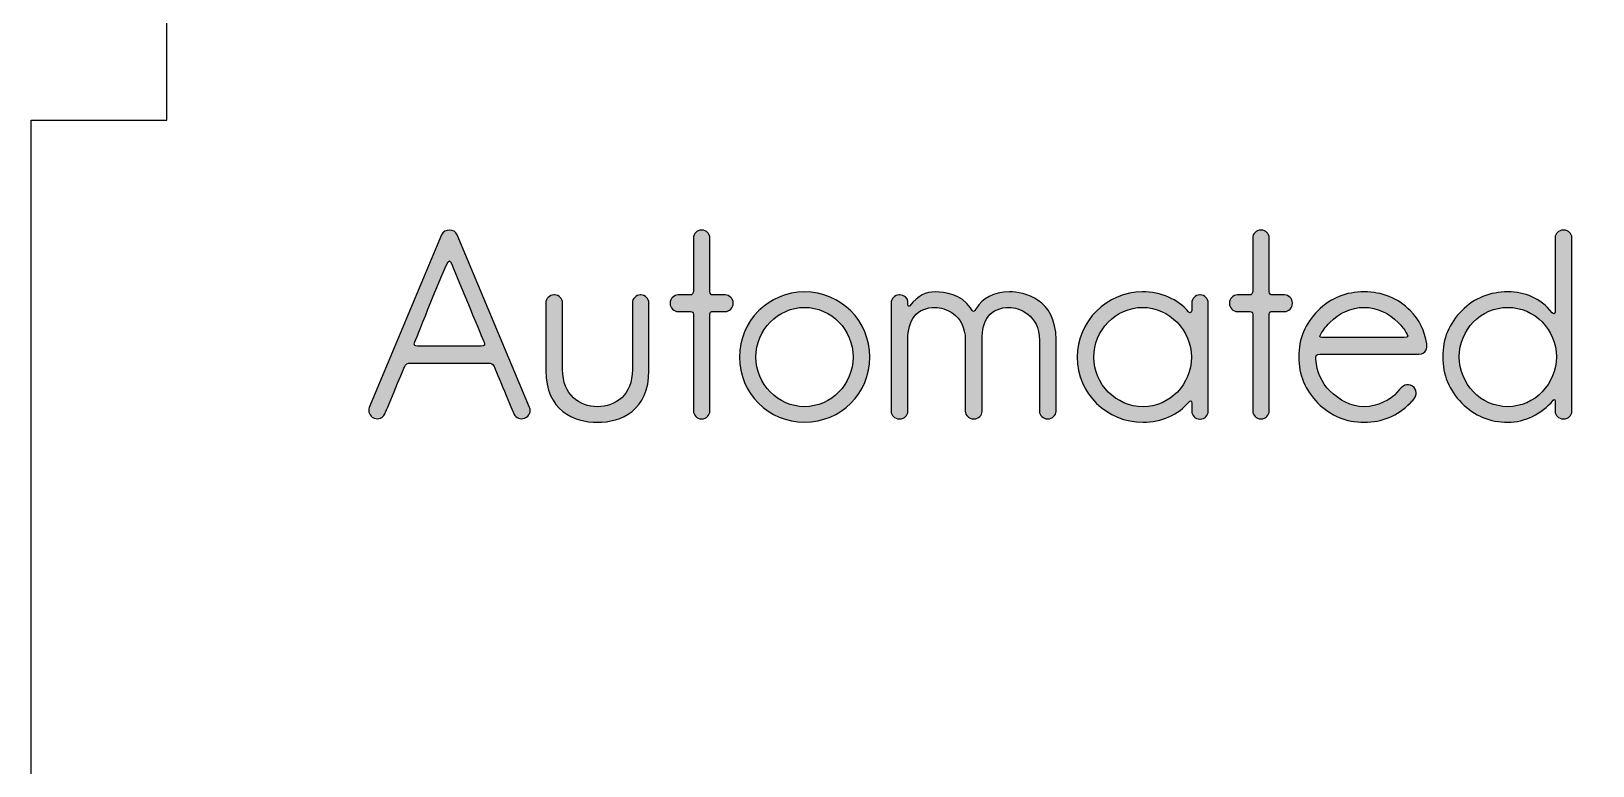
# Model space of a CAD drawing. Extents: x -743 to 1142, y -1188 to 1589.
# Drawn here: x -743 to -547.3, y 431.5 to 523.5 of the extents above; entities that cross this region are included whole.
import ezdxf

# ---------------------------------------------------------------- set-up
doc = ezdxf.new("R2010")
doc.units = 0
doc.header["$MEASUREMENT"] = 0
doc.layers.add('LAYER_1', color=7, linetype='CONTINUOUS')

# ---------------------------------------------------------------- blocks, each defined once
blk = doc.blocks.new('BLOCK_2')
at = {"layer": 'LAYER_1', "color": 7}
blk.add_lwpolyline([(-275.3, 200.5), (-360.34, 200.5), (-360.34, 217.51), (-445.38, 217.51), (-445.38, 200.5), (-530.42, 200.5), (-530.42, 217.51), (-636.72, 217.51), (-636.72, 200.5), (-743.02, 200.5), (-743.02, 313.88), (-726.01, 313.88), (-726.01, 427.27), (-743.02, 427.27), (-743.02, 512.31), (-726.01, 512.31), (-726.01, 597.35), (-743.02, 597.35), (-743.02, 682.39)], dxfattribs=at)
blk = doc.blocks.new('BLOCK_21')
at = {"layer": 'LAYER_1'}
h = blk.add_hatch(color=1, dxfattribs=at)
h.dxf.hatch_style = 2
edge = h.paths.add_edge_path()
edge.add_spline(control_points=[(-680.56, 476.33), (-680.33, 475.84), (-680.59, 475.23), (-681.11, 475.03), (-681.11, 475.03), (-681.18, 475), (-681.18, 475), (-681.7, 474.78), (-682.28, 475.03), (-682.51, 475.52), (-682.51, 475.52), (-684.87, 481.19), (-685, 481.48), (-685.13, 481.77), (-685.39, 481.9), (-685.78, 481.9), (-687.92, 481.9), (-695.14, 481.9), (-695.46, 481.9), (-695.85, 481.9), (-696.08, 481.77), (-696.24, 481.38), (-696.4, 481), (-698.7, 475.52), (-698.7, 475.52), (-698.93, 475.03), (-699.51, 474.78), (-700.03, 475), (-700.03, 475), (-700.1, 475.03), (-700.1, 475.03), (-700.61, 475.23), (-700.84, 475.84), (-700.65, 476.33), (-700.65, 476.33), (-691.58, 497.94), (-691.58, 497.94), (-691.41, 498.36), (-690.99, 498.55), (-690.6, 498.55), (-690.18, 498.55), (-689.79, 498.36), (-689.63, 497.94), (-689.63, 497.94), (-680.56, 476.33), (-680.56, 476.33)], knot_values=[0, 0, 0, 0, 1, 1, 1, 2, 2, 2, 3, 3, 3, 4, 4, 4, 5, 5, 5, 6, 6, 6, 7, 7, 7, 8, 8, 8, 9, 9, 9, 10, 10, 10, 11, 11, 11, 12, 12, 12, 13, 13, 13, 14, 14, 14, 15, 15, 15, 15], degree=3, periodic=1)
edge = h.paths.add_edge_path()
edge.add_spline(control_points=[(-694.59, 484.01), (-692.77, 484.01), (-687.04, 484.01), (-686.62, 484.01), (-686.17, 484.01), (-686.1, 484.14), (-686.26, 484.53), (-686.43, 484.85), (-689.41, 492.11), (-690.31, 494.28), (-690.54, 494.83), (-690.67, 494.83), (-690.93, 494.28), (-691.93, 492.11), (-694.88, 484.66), (-694.98, 484.43), (-695.07, 484.14), (-694.94, 484.01), (-694.59, 484.01)], knot_values=[0, 0, 0, 0, 1, 1, 1, 2, 2, 2, 3, 3, 3, 4, 4, 4, 5, 5, 5, 6, 6, 6, 6], degree=3, periodic=1)
h = blk.add_hatch(color=1, dxfattribs=at)
h.dxf.hatch_style = 2
edge = h.paths.add_edge_path()
edge.add_spline(control_points=[(-655.03, 489.42), (-655.03, 489.42), (-655.03, 489.35), (-655.03, 489.35), (-655.03, 488.8), (-655.48, 488.35), (-656.03, 488.35), (-656.03, 488.35), (-657.23, 488.35), (-657.52, 488.35), (-657.85, 488.35), (-657.94, 488.28), (-657.94, 487.99), (-657.94, 487.7), (-657.94, 475.91), (-657.94, 475.91), (-657.94, 475.36), (-658.4, 474.91), (-658.95, 474.91), (-658.95, 474.91), (-659.01, 474.91), (-659.01, 474.91), (-659.56, 474.91), (-660.02, 475.36), (-660.02, 475.91), (-660.02, 475.91), (-660.02, 487.67), (-660.02, 487.96), (-660.02, 488.22), (-660.12, 488.35), (-660.37, 488.35), (-660.6, 488.35), (-661.93, 488.35), (-661.93, 488.35), (-662.48, 488.35), (-662.93, 488.8), (-662.93, 489.35), (-662.93, 489.35), (-662.93, 489.42), (-662.93, 489.42), (-662.93, 489.97), (-662.48, 490.42), (-661.93, 490.42), (-661.93, 490.42), (-660.67, 490.42), (-660.41, 490.42), (-660.15, 490.42), (-660.02, 490.62), (-660.02, 490.94), (-660.02, 491.3), (-660.02, 497.55), (-660.02, 497.55), (-660.02, 498.1), (-659.56, 498.55), (-659.01, 498.55), (-659.01, 498.55), (-658.95, 498.55), (-658.95, 498.55), (-658.4, 498.55), (-657.94, 498.1), (-657.94, 497.55), (-657.94, 497.55), (-657.94, 491.13), (-657.94, 490.84), (-657.94, 490.58), (-657.82, 490.42), (-657.56, 490.42), (-657.3, 490.42), (-656.03, 490.42), (-656.03, 490.42), (-655.48, 490.42), (-655.03, 489.97), (-655.03, 489.42)], knot_values=[0, 0, 0, 0, 1, 1, 1, 2, 2, 2, 3, 3, 3, 4, 4, 4, 5, 5, 5, 6, 6, 6, 7, 7, 7, 8, 8, 8, 9, 9, 9, 10, 10, 10, 11, 11, 11, 12, 12, 12, 13, 13, 13, 14, 14, 14, 15, 15, 15, 16, 16, 16, 17, 17, 17, 18, 18, 18, 19, 19, 19, 20, 20, 20, 21, 21, 21, 22, 22, 22, 23, 23, 23, 24, 24, 24, 24], degree=3, periodic=1)
h = blk.add_hatch(color=1, dxfattribs=at)
h.dxf.hatch_style = 2
edge = h.paths.add_edge_path()
edge.add_spline(control_points=[(-584.92, 489.42), (-584.92, 489.42), (-584.92, 489.35), (-584.92, 489.35), (-584.92, 488.8), (-585.37, 488.35), (-585.92, 488.35), (-585.92, 488.35), (-587.12, 488.35), (-587.41, 488.35), (-587.74, 488.35), (-587.83, 488.28), (-587.83, 487.99), (-587.83, 487.7), (-587.83, 475.91), (-587.83, 475.91), (-587.83, 475.36), (-588.29, 474.91), (-588.84, 474.91), (-588.84, 474.91), (-588.9, 474.91), (-588.9, 474.91), (-589.45, 474.91), (-589.91, 475.36), (-589.91, 475.91), (-589.91, 475.91), (-589.91, 487.67), (-589.91, 487.96), (-589.91, 488.22), (-590, 488.35), (-590.26, 488.35), (-590.49, 488.35), (-591.82, 488.35), (-591.82, 488.35), (-592.37, 488.35), (-592.82, 488.8), (-592.82, 489.35), (-592.82, 489.35), (-592.82, 489.42), (-592.82, 489.42), (-592.82, 489.97), (-592.37, 490.42), (-591.82, 490.42), (-591.82, 490.42), (-590.55, 490.42), (-590.29, 490.42), (-590.04, 490.42), (-589.91, 490.62), (-589.91, 490.94), (-589.91, 491.3), (-589.91, 497.55), (-589.91, 497.55), (-589.91, 498.1), (-589.45, 498.55), (-588.9, 498.55), (-588.9, 498.55), (-588.84, 498.55), (-588.84, 498.55), (-588.29, 498.55), (-587.83, 498.1), (-587.83, 497.55), (-587.83, 497.55), (-587.83, 491.13), (-587.83, 490.84), (-587.83, 490.58), (-587.7, 490.42), (-587.44, 490.42), (-587.18, 490.42), (-585.92, 490.42), (-585.92, 490.42), (-585.37, 490.42), (-584.92, 489.97), (-584.92, 489.42)], knot_values=[0, 0, 0, 0, 1, 1, 1, 2, 2, 2, 3, 3, 3, 4, 4, 4, 5, 5, 5, 6, 6, 6, 7, 7, 7, 8, 8, 8, 9, 9, 9, 10, 10, 10, 11, 11, 11, 12, 12, 12, 13, 13, 13, 14, 14, 14, 15, 15, 15, 16, 16, 16, 17, 17, 17, 18, 18, 18, 19, 19, 19, 20, 20, 20, 21, 21, 21, 22, 22, 22, 23, 23, 23, 24, 24, 24, 24], degree=3, periodic=1)
h = blk.add_hatch(color=1, dxfattribs=at)
h.dxf.hatch_style = 2
edge = h.paths.add_edge_path()
edge.add_spline(control_points=[(-549.89, 475.88), (-549.89, 475.33), (-550.35, 474.91), (-550.87, 474.91), (-550.87, 474.91), (-551, 474.91), (-551, 474.91), (-551.55, 474.91), (-552, 475.33), (-552, 475.88), (-552, 475.88), (-552, 476.85), (-552, 477.11), (-552, 477.21), (-552.06, 477.43), (-552.23, 477.24), (-553.72, 475.52), (-555.76, 474.48), (-557.93, 474.48), (-560.16, 474.48), (-562.11, 475.29), (-563.69, 476.88), (-565.31, 478.5), (-566.09, 480.41), (-566.09, 482.68), (-566.09, 484.95), (-565.31, 486.86), (-563.69, 488.45), (-562.11, 490.07), (-560.16, 490.81), (-557.93, 490.81), (-555.76, 490.81), (-553.91, 490.07), (-552.36, 488.19), (-552.26, 488.02), (-552, 488.02), (-552, 488.28), (-552, 489.55), (-552, 497.58), (-552, 497.58), (-552, 498.1), (-551.55, 498.55), (-551, 498.55), (-551, 498.55), (-550.87, 498.55), (-550.87, 498.55), (-550.35, 498.55), (-549.89, 498.1), (-549.89, 497.58), (-549.89, 497.58), (-549.89, 475.88), (-549.89, 475.88)], knot_values=[0, 0, 0, 0, 1, 1, 1, 2, 2, 2, 3, 3, 3, 4, 4, 4, 5, 5, 5, 6, 6, 6, 7, 7, 7, 8, 8, 8, 9, 9, 9, 10, 10, 10, 11, 11, 11, 12, 12, 12, 13, 13, 13, 14, 14, 14, 15, 15, 15, 16, 16, 16, 17, 17, 17, 17], degree=3, periodic=1)
edge = h.paths.add_edge_path()
edge.add_spline(control_points=[(-557.93, 488.87), (-561.3, 488.87), (-564.02, 486.05), (-564.02, 482.68), (-564.02, 479.31), (-561.3, 476.43), (-557.93, 476.43), (-554.56, 476.43), (-551.84, 479.31), (-551.84, 482.68), (-551.84, 486.05), (-554.56, 488.87), (-557.93, 488.87)], knot_values=[0, 0, 0, 0, 1, 1, 1, 2, 2, 2, 3, 3, 3, 4, 4, 4, 4], degree=3, periodic=1)
h = blk.add_hatch(color=1, dxfattribs=at)
h.dxf.hatch_style = 2
edge = h.paths.add_edge_path()
edge.add_spline(control_points=[(-665.59, 489.42), (-665.59, 489.42), (-665.59, 480.96), (-665.59, 480.96), (-665.59, 475.94), (-669.09, 474.48), (-672.04, 474.48), (-674.99, 474.48), (-678.52, 475.94), (-678.52, 480.96), (-678.52, 480.96), (-678.52, 489.42), (-678.52, 489.42), (-678.52, 489.97), (-678.06, 490.42), (-677.51, 490.42), (-677.51, 490.42), (-677.42, 490.42), (-677.42, 490.42), (-676.87, 490.42), (-676.41, 489.97), (-676.41, 489.42), (-676.41, 489.42), (-676.41, 481.09), (-676.41, 481.09), (-676.41, 477.89), (-674.27, 476.43), (-672.04, 476.43), (-669.77, 476.43), (-667.67, 477.89), (-667.67, 481.09), (-667.67, 481.09), (-667.67, 489.42), (-667.67, 489.42), (-667.67, 489.97), (-667.21, 490.42), (-666.66, 490.42), (-666.66, 490.42), (-666.6, 490.42), (-666.6, 490.42), (-666.05, 490.42), (-665.59, 489.97), (-665.59, 489.42)], knot_values=[0, 0, 0, 0, 1, 1, 1, 2, 2, 2, 3, 3, 3, 4, 4, 4, 5, 5, 5, 6, 6, 6, 7, 7, 7, 8, 8, 8, 9, 9, 9, 10, 10, 10, 11, 11, 11, 12, 12, 12, 13, 13, 13, 14, 14, 14, 14], degree=3, periodic=1)
h = blk.add_hatch(color=1, dxfattribs=at)
h.dxf.hatch_style = 2
edge = h.paths.add_edge_path()
edge.add_spline(control_points=[(-637.89, 482.65), (-637.89, 478.14), (-641.55, 474.48), (-646.09, 474.48), (-650.59, 474.48), (-654.25, 478.14), (-654.25, 482.65), (-654.25, 487.15), (-650.59, 490.81), (-646.09, 490.81), (-641.55, 490.81), (-637.89, 487.15), (-637.89, 482.65)], knot_values=[0, 0, 0, 0, 1, 1, 1, 2, 2, 2, 3, 3, 3, 4, 4, 4, 4], degree=3, periodic=1)
edge = h.paths.add_edge_path()
edge.add_spline(control_points=[(-640, 482.65), (-640, 486.02), (-642.72, 488.87), (-646.09, 488.87), (-649.42, 488.87), (-652.18, 486.02), (-652.18, 482.65), (-652.18, 479.28), (-649.42, 476.43), (-646.09, 476.43), (-642.72, 476.43), (-640, 479.28), (-640, 482.65)], knot_values=[0, 0, 0, 0, 1, 1, 1, 2, 2, 2, 3, 3, 3, 4, 4, 4, 4], degree=3, periodic=1)
h = blk.add_hatch(color=1, dxfattribs=at)
h.dxf.hatch_style = 2
edge = h.paths.add_edge_path()
edge.add_spline(control_points=[(-614.56, 484.85), (-614.56, 484.85), (-614.56, 475.88), (-614.56, 475.88), (-614.56, 475.33), (-615.02, 474.91), (-615.57, 474.91), (-615.57, 474.91), (-615.63, 474.91), (-615.63, 474.91), (-616.18, 474.91), (-616.64, 475.33), (-616.64, 475.88), (-616.64, 475.88), (-616.64, 484.72), (-616.64, 484.72), (-616.64, 488.02), (-619.29, 488.87), (-620.4, 488.87), (-622.82, 488.87), (-623.83, 487.25), (-623.83, 484.82), (-623.83, 484.43), (-623.83, 475.88), (-623.83, 475.88), (-623.83, 475.33), (-624.28, 474.91), (-624.83, 474.91), (-624.83, 474.91), (-624.93, 474.91), (-624.93, 474.91), (-625.48, 474.91), (-625.93, 475.33), (-625.93, 475.88), (-625.93, 475.88), (-625.93, 484.79), (-625.93, 484.79), (-625.97, 488.02), (-628.59, 488.87), (-629.66, 488.87), (-632.12, 488.87), (-633.13, 487.25), (-633.13, 484.82), (-633.13, 484.43), (-633.13, 475.88), (-633.13, 475.88), (-633.13, 475.33), (-633.58, 474.91), (-634.13, 474.91), (-634.13, 474.91), (-634.23, 474.91), (-634.23, 474.91), (-634.78, 474.91), (-635.23, 475.33), (-635.23, 475.88), (-635.23, 475.88), (-635.23, 489.42), (-635.23, 489.42), (-635.23, 489.97), (-634.78, 490.42), (-634.23, 490.42), (-634.23, 490.42), (-634.13, 490.42), (-634.13, 490.42), (-633.64, 490.42), (-633.13, 490.1), (-633.13, 489.64), (-633.13, 489.58), (-633.13, 489.22), (-633.13, 489.16), (-633.13, 489), (-633, 488.96), (-632.9, 489.06), (-631.8, 490.36), (-630.96, 490.81), (-629.66, 490.81), (-628.49, 490.81), (-626.45, 490.52), (-625.29, 488.8), (-624.93, 488.25), (-624.87, 488.22), (-624.54, 488.77), (-623.76, 489.97), (-622.44, 490.81), (-620.4, 490.81), (-618.58, 490.81), (-614.56, 489.97), (-614.56, 484.85)], knot_values=[0, 0, 0, 0, 1, 1, 1, 2, 2, 2, 3, 3, 3, 4, 4, 4, 5, 5, 5, 6, 6, 6, 7, 7, 7, 8, 8, 8, 9, 9, 9, 10, 10, 10, 11, 11, 11, 12, 12, 12, 13, 13, 13, 14, 14, 14, 15, 15, 15, 16, 16, 16, 17, 17, 17, 18, 18, 18, 19, 19, 19, 20, 20, 20, 21, 21, 21, 22, 22, 22, 23, 23, 23, 24, 24, 24, 25, 25, 25, 26, 26, 26, 27, 27, 27, 28, 28, 28, 29, 29, 29, 29], degree=3, periodic=1)
h = blk.add_hatch(color=1, dxfattribs=at)
h.dxf.hatch_style = 2
edge = h.paths.add_edge_path()
edge.add_spline(control_points=[(-603.71, 490.81), (-601.47, 490.81), (-599.24, 489.9), (-597.97, 488.32), (-597.88, 488.15), (-597.55, 488.06), (-597.55, 488.48), (-597.55, 488.51), (-597.55, 489.03), (-597.55, 489.42), (-597.55, 489.97), (-597.1, 490.42), (-596.55, 490.42), (-596.55, 490.42), (-596.48, 490.42), (-596.48, 490.42), (-595.93, 490.42), (-595.48, 489.97), (-595.48, 489.42), (-595.48, 489.42), (-595.48, 475.88), (-595.48, 475.88), (-595.48, 475.33), (-595.93, 474.87), (-596.48, 474.87), (-596.48, 474.87), (-596.55, 474.87), (-596.55, 474.87), (-597.1, 474.87), (-597.55, 475.33), (-597.55, 475.88), (-597.55, 475.88), (-597.55, 476.62), (-597.55, 476.85), (-597.55, 477.24), (-597.78, 477.17), (-597.85, 477.08), (-599.24, 475.42), (-601.34, 474.48), (-603.64, 474.48), (-608.18, 474.48), (-611.9, 478.08), (-611.9, 482.62), (-611.9, 487.15), (-608.24, 490.81), (-603.71, 490.81)], knot_values=[0, 0, 0, 0, 1, 1, 1, 2, 2, 2, 3, 3, 3, 4, 4, 4, 5, 5, 5, 6, 6, 6, 7, 7, 7, 8, 8, 8, 9, 9, 9, 10, 10, 10, 11, 11, 11, 12, 12, 12, 13, 13, 13, 14, 14, 14, 15, 15, 15, 15], degree=3, periodic=1)
edge = h.paths.add_edge_path()
edge.add_spline(control_points=[(-603.64, 476.43), (-600.27, 476.43), (-597.59, 479.25), (-597.59, 482.62), (-597.59, 485.98), (-600.34, 488.87), (-603.71, 488.87), (-607.11, 488.87), (-609.83, 485.98), (-609.83, 482.62), (-609.83, 479.25), (-607.04, 476.43), (-603.64, 476.43)], knot_values=[0, 0, 0, 0, 1, 1, 1, 2, 2, 2, 3, 3, 3, 4, 4, 4, 4], degree=3, periodic=1)
h = blk.add_hatch(color=1, dxfattribs=at)
h.dxf.hatch_style = 2
edge = h.paths.add_edge_path()
edge.add_spline(control_points=[(-569.07, 483), (-569.07, 483), (-581.48, 483), (-581.48, 483), (-581.94, 483), (-582.03, 482.87), (-582, 482.39), (-581.87, 480.77), (-581.29, 479.44), (-580.22, 478.4), (-579.05, 477.24), (-577.63, 476.43), (-575.94, 476.43), (-574.29, 476.43), (-572.57, 477.3), (-571.83, 478.21), (-571.08, 479.12), (-570.63, 479.44), (-569.88, 478.99), (-569.3, 478.6), (-569.27, 477.85), (-569.75, 477.33), (-569.88, 477.17), (-570.01, 477.04), (-570.14, 476.91), (-571.76, 475.29), (-573.67, 474.48), (-575.94, 474.48), (-578.21, 474.48), (-580.12, 475.29), (-581.74, 476.88), (-583.33, 478.5), (-584.14, 480.41), (-584.14, 482.68), (-584.14, 484.95), (-583.33, 486.86), (-581.74, 488.45), (-580.12, 490.07), (-578.21, 490.81), (-575.94, 490.81), (-573.67, 490.81), (-571.76, 490.07), (-570.14, 488.45), (-569.01, 487.31), (-568.33, 485.92), (-568.1, 484.3), (-568.04, 483.81), (-568.17, 483), (-569.07, 483)], knot_values=[0, 0, 0, 0, 1, 1, 1, 2, 2, 2, 3, 3, 3, 4, 4, 4, 5, 5, 5, 6, 6, 6, 7, 7, 7, 8, 8, 8, 9, 9, 9, 10, 10, 10, 11, 11, 11, 12, 12, 12, 13, 13, 13, 14, 14, 14, 15, 15, 15, 16, 16, 16, 16], degree=3, periodic=1)
edge = h.paths.add_edge_path()
edge.add_spline(control_points=[(-570.66, 485.69), (-570.89, 486.11), (-571.21, 486.53), (-571.67, 486.96), (-572.86, 488.15), (-574.29, 488.87), (-575.94, 488.87), (-577.63, 488.87), (-579.05, 488.15), (-580.25, 486.96), (-580.77, 486.44), (-581.13, 485.95), (-581.38, 485.53), (-581.61, 485.11), (-581.45, 485.08), (-580.93, 485.08), (-580.93, 485.08), (-570.95, 485.08), (-570.95, 485.08), (-570.27, 485.08), (-570.47, 485.37), (-570.66, 485.69)], knot_values=[0, 0, 0, 0, 1, 1, 1, 2, 2, 2, 3, 3, 3, 4, 4, 4, 5, 5, 5, 6, 6, 6, 7, 7, 7, 7], degree=3, periodic=1)
for points, knots in [([(-680.56, 476.33), (-680.33, 475.84), (-680.59, 475.23), (-681.11, 475.03), (-681.11, 475.03), (-681.18, 475), (-681.18, 475), (-681.7, 474.78), (-682.28, 475.03), (-682.51, 475.52), (-682.51, 475.52), (-684.87, 481.19), (-685, 481.48), (-685.13, 481.77), (-685.39, 481.9), (-685.78, 481.9), (-687.92, 481.9), (-695.14, 481.9), (-695.46, 481.9), (-695.85, 481.9), (-696.08, 481.77), (-696.24, 481.38), (-696.4, 481), (-698.7, 475.52), (-698.7, 475.52), (-698.93, 475.03), (-699.51, 474.78), (-700.03, 475), (-700.03, 475), (-700.1, 475.03), (-700.1, 475.03), (-700.61, 475.23), (-700.84, 475.84), (-700.65, 476.33), (-700.65, 476.33), (-691.58, 497.94), (-691.58, 497.94), (-691.41, 498.36), (-690.99, 498.55), (-690.6, 498.55), (-690.18, 498.55), (-689.79, 498.36), (-689.63, 497.94), (-689.63, 497.94), (-680.56, 476.33), (-680.56, 476.33)], [0, 0, 0, 0, 1, 1, 1, 2, 2, 2, 3, 3, 3, 4, 4, 4, 5, 5, 5, 6, 6, 6, 7, 7, 7, 8, 8, 8, 9, 9, 9, 10, 10, 10, 11, 11, 11, 12, 12, 12, 13, 13, 13, 14, 14, 14, 15, 15, 15, 15]), ([(-655.03, 489.42), (-655.03, 489.42), (-655.03, 489.35), (-655.03, 489.35), (-655.03, 488.8), (-655.48, 488.35), (-656.03, 488.35), (-656.03, 488.35), (-657.23, 488.35), (-657.52, 488.35), (-657.85, 488.35), (-657.94, 488.28), (-657.94, 487.99), (-657.94, 487.7), (-657.94, 475.91), (-657.94, 475.91), (-657.94, 475.36), (-658.4, 474.91), (-658.95, 474.91), (-658.95, 474.91), (-659.01, 474.91), (-659.01, 474.91), (-659.56, 474.91), (-660.02, 475.36), (-660.02, 475.91), (-660.02, 475.91), (-660.02, 487.67), (-660.02, 487.96), (-660.02, 488.22), (-660.12, 488.35), (-660.37, 488.35), (-660.6, 488.35), (-661.93, 488.35), (-661.93, 488.35), (-662.48, 488.35), (-662.93, 488.8), (-662.93, 489.35), (-662.93, 489.35), (-662.93, 489.42), (-662.93, 489.42), (-662.93, 489.97), (-662.48, 490.42), (-661.93, 490.42), (-661.93, 490.42), (-660.67, 490.42), (-660.41, 490.42), (-660.15, 490.42), (-660.02, 490.62), (-660.02, 490.94), (-660.02, 491.3), (-660.02, 497.55), (-660.02, 497.55), (-660.02, 498.1), (-659.56, 498.55), (-659.01, 498.55), (-659.01, 498.55), (-658.95, 498.55), (-658.95, 498.55), (-658.4, 498.55), (-657.94, 498.1), (-657.94, 497.55), (-657.94, 497.55), (-657.94, 491.13), (-657.94, 490.84), (-657.94, 490.58), (-657.82, 490.42), (-657.56, 490.42), (-657.3, 490.42), (-656.03, 490.42), (-656.03, 490.42), (-655.48, 490.42), (-655.03, 489.97), (-655.03, 489.42)], [0, 0, 0, 0, 1, 1, 1, 2, 2, 2, 3, 3, 3, 4, 4, 4, 5, 5, 5, 6, 6, 6, 7, 7, 7, 8, 8, 8, 9, 9, 9, 10, 10, 10, 11, 11, 11, 12, 12, 12, 13, 13, 13, 14, 14, 14, 15, 15, 15, 16, 16, 16, 17, 17, 17, 18, 18, 18, 19, 19, 19, 20, 20, 20, 21, 21, 21, 22, 22, 22, 23, 23, 23, 24, 24, 24, 24]), ([(-584.92, 489.42), (-584.92, 489.42), (-584.92, 489.35), (-584.92, 489.35), (-584.92, 488.8), (-585.37, 488.35), (-585.92, 488.35), (-585.92, 488.35), (-587.12, 488.35), (-587.41, 488.35), (-587.74, 488.35), (-587.83, 488.28), (-587.83, 487.99), (-587.83, 487.7), (-587.83, 475.91), (-587.83, 475.91), (-587.83, 475.36), (-588.29, 474.91), (-588.84, 474.91), (-588.84, 474.91), (-588.9, 474.91), (-588.9, 474.91), (-589.45, 474.91), (-589.91, 475.36), (-589.91, 475.91), (-589.91, 475.91), (-589.91, 487.67), (-589.91, 487.96), (-589.91, 488.22), (-590, 488.35), (-590.26, 488.35), (-590.49, 488.35), (-591.82, 488.35), (-591.82, 488.35), (-592.37, 488.35), (-592.82, 488.8), (-592.82, 489.35), (-592.82, 489.35), (-592.82, 489.42), (-592.82, 489.42), (-592.82, 489.97), (-592.37, 490.42), (-591.82, 490.42), (-591.82, 490.42), (-590.55, 490.42), (-590.29, 490.42), (-590.04, 490.42), (-589.91, 490.62), (-589.91, 490.94), (-589.91, 491.3), (-589.91, 497.55), (-589.91, 497.55), (-589.91, 498.1), (-589.45, 498.55), (-588.9, 498.55), (-588.9, 498.55), (-588.84, 498.55), (-588.84, 498.55), (-588.29, 498.55), (-587.83, 498.1), (-587.83, 497.55), (-587.83, 497.55), (-587.83, 491.13), (-587.83, 490.84), (-587.83, 490.58), (-587.7, 490.42), (-587.44, 490.42), (-587.18, 490.42), (-585.92, 490.42), (-585.92, 490.42), (-585.37, 490.42), (-584.92, 489.97), (-584.92, 489.42)], [0, 0, 0, 0, 1, 1, 1, 2, 2, 2, 3, 3, 3, 4, 4, 4, 5, 5, 5, 6, 6, 6, 7, 7, 7, 8, 8, 8, 9, 9, 9, 10, 10, 10, 11, 11, 11, 12, 12, 12, 13, 13, 13, 14, 14, 14, 15, 15, 15, 16, 16, 16, 17, 17, 17, 18, 18, 18, 19, 19, 19, 20, 20, 20, 21, 21, 21, 22, 22, 22, 23, 23, 23, 24, 24, 24, 24]), ([(-549.89, 475.88), (-549.89, 475.33), (-550.35, 474.91), (-550.87, 474.91), (-550.87, 474.91), (-551, 474.91), (-551, 474.91), (-551.55, 474.91), (-552, 475.33), (-552, 475.88), (-552, 475.88), (-552, 476.85), (-552, 477.11), (-552, 477.21), (-552.06, 477.43), (-552.23, 477.24), (-553.72, 475.52), (-555.76, 474.48), (-557.93, 474.48), (-560.16, 474.48), (-562.11, 475.29), (-563.69, 476.88), (-565.31, 478.5), (-566.09, 480.41), (-566.09, 482.68), (-566.09, 484.95), (-565.31, 486.86), (-563.69, 488.45), (-562.11, 490.07), (-560.16, 490.81), (-557.93, 490.81), (-555.76, 490.81), (-553.91, 490.07), (-552.36, 488.19), (-552.26, 488.02), (-552, 488.02), (-552, 488.28), (-552, 489.55), (-552, 497.58), (-552, 497.58), (-552, 498.1), (-551.55, 498.55), (-551, 498.55), (-551, 498.55), (-550.87, 498.55), (-550.87, 498.55), (-550.35, 498.55), (-549.89, 498.1), (-549.89, 497.58), (-549.89, 497.58), (-549.89, 475.88), (-549.89, 475.88)], [0, 0, 0, 0, 1, 1, 1, 2, 2, 2, 3, 3, 3, 4, 4, 4, 5, 5, 5, 6, 6, 6, 7, 7, 7, 8, 8, 8, 9, 9, 9, 10, 10, 10, 11, 11, 11, 12, 12, 12, 13, 13, 13, 14, 14, 14, 15, 15, 15, 16, 16, 16, 17, 17, 17, 17]), ([(-694.59, 484.01), (-692.77, 484.01), (-687.04, 484.01), (-686.62, 484.01), (-686.17, 484.01), (-686.1, 484.14), (-686.26, 484.53), (-686.43, 484.85), (-689.41, 492.11), (-690.31, 494.28), (-690.54, 494.83), (-690.67, 494.83), (-690.93, 494.28), (-691.93, 492.11), (-694.88, 484.66), (-694.98, 484.43), (-695.07, 484.14), (-694.94, 484.01), (-694.59, 484.01)], [0, 0, 0, 0, 1, 1, 1, 2, 2, 2, 3, 3, 3, 4, 4, 4, 5, 5, 5, 6, 6, 6, 6]), ([(-665.59, 489.42), (-665.59, 489.42), (-665.59, 480.96), (-665.59, 480.96), (-665.59, 475.94), (-669.09, 474.48), (-672.04, 474.48), (-674.99, 474.48), (-678.52, 475.94), (-678.52, 480.96), (-678.52, 480.96), (-678.52, 489.42), (-678.52, 489.42), (-678.52, 489.97), (-678.06, 490.42), (-677.51, 490.42), (-677.51, 490.42), (-677.42, 490.42), (-677.42, 490.42), (-676.87, 490.42), (-676.41, 489.97), (-676.41, 489.42), (-676.41, 489.42), (-676.41, 481.09), (-676.41, 481.09), (-676.41, 477.89), (-674.27, 476.43), (-672.04, 476.43), (-669.77, 476.43), (-667.67, 477.89), (-667.67, 481.09), (-667.67, 481.09), (-667.67, 489.42), (-667.67, 489.42), (-667.67, 489.97), (-667.21, 490.42), (-666.66, 490.42), (-666.66, 490.42), (-666.6, 490.42), (-666.6, 490.42), (-666.05, 490.42), (-665.59, 489.97), (-665.59, 489.42)], [0, 0, 0, 0, 1, 1, 1, 2, 2, 2, 3, 3, 3, 4, 4, 4, 5, 5, 5, 6, 6, 6, 7, 7, 7, 8, 8, 8, 9, 9, 9, 10, 10, 10, 11, 11, 11, 12, 12, 12, 13, 13, 13, 14, 14, 14, 14]), ([(-637.89, 482.65), (-637.89, 478.14), (-641.55, 474.48), (-646.09, 474.48), (-650.59, 474.48), (-654.25, 478.14), (-654.25, 482.65), (-654.25, 487.15), (-650.59, 490.81), (-646.09, 490.81), (-641.55, 490.81), (-637.89, 487.15), (-637.89, 482.65)], [0, 0, 0, 0, 1, 1, 1, 2, 2, 2, 3, 3, 3, 4, 4, 4, 4]), ([(-614.56, 484.85), (-614.56, 484.85), (-614.56, 475.88), (-614.56, 475.88), (-614.56, 475.33), (-615.02, 474.91), (-615.57, 474.91), (-615.57, 474.91), (-615.63, 474.91), (-615.63, 474.91), (-616.18, 474.91), (-616.64, 475.33), (-616.64, 475.88), (-616.64, 475.88), (-616.64, 484.72), (-616.64, 484.72), (-616.64, 488.02), (-619.29, 488.87), (-620.4, 488.87), (-622.82, 488.87), (-623.83, 487.25), (-623.83, 484.82), (-623.83, 484.43), (-623.83, 475.88), (-623.83, 475.88), (-623.83, 475.33), (-624.28, 474.91), (-624.83, 474.91), (-624.83, 474.91), (-624.93, 474.91), (-624.93, 474.91), (-625.48, 474.91), (-625.93, 475.33), (-625.93, 475.88), (-625.93, 475.88), (-625.93, 484.79), (-625.93, 484.79), (-625.97, 488.02), (-628.59, 488.87), (-629.66, 488.87), (-632.12, 488.87), (-633.13, 487.25), (-633.13, 484.82), (-633.13, 484.43), (-633.13, 475.88), (-633.13, 475.88), (-633.13, 475.33), (-633.58, 474.91), (-634.13, 474.91), (-634.13, 474.91), (-634.23, 474.91), (-634.23, 474.91), (-634.78, 474.91), (-635.23, 475.33), (-635.23, 475.88), (-635.23, 475.88), (-635.23, 489.42), (-635.23, 489.42), (-635.23, 489.97), (-634.78, 490.42), (-634.23, 490.42), (-634.23, 490.42), (-634.13, 490.42), (-634.13, 490.42), (-633.64, 490.42), (-633.13, 490.1), (-633.13, 489.64), (-633.13, 489.58), (-633.13, 489.22), (-633.13, 489.16), (-633.13, 489), (-633, 488.96), (-632.9, 489.06), (-631.8, 490.36), (-630.96, 490.81), (-629.66, 490.81), (-628.49, 490.81), (-626.45, 490.52), (-625.29, 488.8), (-624.93, 488.25), (-624.87, 488.22), (-624.54, 488.77), (-623.76, 489.97), (-622.44, 490.81), (-620.4, 490.81), (-618.58, 490.81), (-614.56, 489.97), (-614.56, 484.85)], [0, 0, 0, 0, 1, 1, 1, 2, 2, 2, 3, 3, 3, 4, 4, 4, 5, 5, 5, 6, 6, 6, 7, 7, 7, 8, 8, 8, 9, 9, 9, 10, 10, 10, 11, 11, 11, 12, 12, 12, 13, 13, 13, 14, 14, 14, 15, 15, 15, 16, 16, 16, 17, 17, 17, 18, 18, 18, 19, 19, 19, 20, 20, 20, 21, 21, 21, 22, 22, 22, 23, 23, 23, 24, 24, 24, 25, 25, 25, 26, 26, 26, 27, 27, 27, 28, 28, 28, 29, 29, 29, 29]), ([(-603.71, 490.81), (-601.47, 490.81), (-599.24, 489.9), (-597.97, 488.32), (-597.88, 488.15), (-597.55, 488.06), (-597.55, 488.48), (-597.55, 488.51), (-597.55, 489.03), (-597.55, 489.42), (-597.55, 489.97), (-597.1, 490.42), (-596.55, 490.42), (-596.55, 490.42), (-596.48, 490.42), (-596.48, 490.42), (-595.93, 490.42), (-595.48, 489.97), (-595.48, 489.42), (-595.48, 489.42), (-595.48, 475.88), (-595.48, 475.88), (-595.48, 475.33), (-595.93, 474.87), (-596.48, 474.87), (-596.48, 474.87), (-596.55, 474.87), (-596.55, 474.87), (-597.1, 474.87), (-597.55, 475.33), (-597.55, 475.88), (-597.55, 475.88), (-597.55, 476.62), (-597.55, 476.85), (-597.55, 477.24), (-597.78, 477.17), (-597.85, 477.08), (-599.24, 475.42), (-601.34, 474.48), (-603.64, 474.48), (-608.18, 474.48), (-611.9, 478.08), (-611.9, 482.62), (-611.9, 487.15), (-608.24, 490.81), (-603.71, 490.81)], [0, 0, 0, 0, 1, 1, 1, 2, 2, 2, 3, 3, 3, 4, 4, 4, 5, 5, 5, 6, 6, 6, 7, 7, 7, 8, 8, 8, 9, 9, 9, 10, 10, 10, 11, 11, 11, 12, 12, 12, 13, 13, 13, 14, 14, 14, 15, 15, 15, 15]), ([(-569.07, 483), (-569.07, 483), (-581.48, 483), (-581.48, 483), (-581.94, 483), (-582.03, 482.87), (-582, 482.39), (-581.87, 480.77), (-581.29, 479.44), (-580.22, 478.4), (-579.05, 477.24), (-577.63, 476.43), (-575.94, 476.43), (-574.29, 476.43), (-572.57, 477.3), (-571.83, 478.21), (-571.08, 479.12), (-570.63, 479.44), (-569.88, 478.99), (-569.3, 478.6), (-569.27, 477.85), (-569.75, 477.33), (-569.88, 477.17), (-570.01, 477.04), (-570.14, 476.91), (-571.76, 475.29), (-573.67, 474.48), (-575.94, 474.48), (-578.21, 474.48), (-580.12, 475.29), (-581.74, 476.88), (-583.33, 478.5), (-584.14, 480.41), (-584.14, 482.68), (-584.14, 484.95), (-583.33, 486.86), (-581.74, 488.45), (-580.12, 490.07), (-578.21, 490.81), (-575.94, 490.81), (-573.67, 490.81), (-571.76, 490.07), (-570.14, 488.45), (-569.01, 487.31), (-568.33, 485.92), (-568.1, 484.3), (-568.04, 483.81), (-568.17, 483), (-569.07, 483)], [0, 0, 0, 0, 1, 1, 1, 2, 2, 2, 3, 3, 3, 4, 4, 4, 5, 5, 5, 6, 6, 6, 7, 7, 7, 8, 8, 8, 9, 9, 9, 10, 10, 10, 11, 11, 11, 12, 12, 12, 13, 13, 13, 14, 14, 14, 15, 15, 15, 16, 16, 16, 16]), ([(-640, 482.65), (-640, 486.02), (-642.72, 488.87), (-646.09, 488.87), (-649.42, 488.87), (-652.18, 486.02), (-652.18, 482.65), (-652.18, 479.28), (-649.42, 476.43), (-646.09, 476.43), (-642.72, 476.43), (-640, 479.28), (-640, 482.65)], [0, 0, 0, 0, 1, 1, 1, 2, 2, 2, 3, 3, 3, 4, 4, 4, 4]), ([(-603.64, 476.43), (-600.27, 476.43), (-597.59, 479.25), (-597.59, 482.62), (-597.59, 485.98), (-600.34, 488.87), (-603.71, 488.87), (-607.11, 488.87), (-609.83, 485.98), (-609.83, 482.62), (-609.83, 479.25), (-607.04, 476.43), (-603.64, 476.43)], [0, 0, 0, 0, 1, 1, 1, 2, 2, 2, 3, 3, 3, 4, 4, 4, 4]), ([(-570.66, 485.69), (-570.89, 486.11), (-571.21, 486.53), (-571.67, 486.96), (-572.86, 488.15), (-574.29, 488.87), (-575.94, 488.87), (-577.63, 488.87), (-579.05, 488.15), (-580.25, 486.96), (-580.77, 486.44), (-581.13, 485.95), (-581.38, 485.53), (-581.61, 485.11), (-581.45, 485.08), (-580.93, 485.08), (-580.93, 485.08), (-570.95, 485.08), (-570.95, 485.08), (-570.27, 485.08), (-570.47, 485.37), (-570.66, 485.69)], [0, 0, 0, 0, 1, 1, 1, 2, 2, 2, 3, 3, 3, 4, 4, 4, 5, 5, 5, 6, 6, 6, 7, 7, 7, 7]), ([(-557.93, 488.87), (-561.3, 488.87), (-564.02, 486.05), (-564.02, 482.68), (-564.02, 479.31), (-561.3, 476.43), (-557.93, 476.43), (-554.56, 476.43), (-551.84, 479.31), (-551.84, 482.68), (-551.84, 486.05), (-554.56, 488.87), (-557.93, 488.87)], [0, 0, 0, 0, 1, 1, 1, 2, 2, 2, 3, 3, 3, 4, 4, 4, 4])]:
    blk.add_open_spline(points, degree=3, knots=knots, dxfattribs=at)

msp = doc.modelspace()

# ---------------------------------------------------------------- block references
at = {"layer": 'LAYER_1'}
for name in ['BLOCK_2', 'BLOCK_21']:
    msp.add_blockref(name, (0, 0), dxfattribs=at)

doc.saveas('drawing.dxf')
